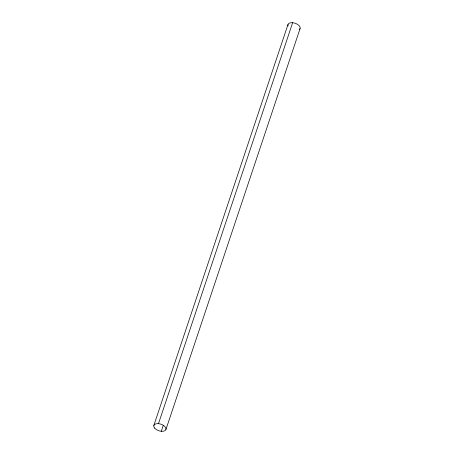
<?xml version="1.0" encoding="UTF-8"?>
<svg xmlns="http://www.w3.org/2000/svg" width="454" height="454" viewBox="0 0 454 454"><rect width="100%" height="100%" fill="white"/><g stroke="black" fill="none" stroke-linecap="round" stroke-linejoin="round"><path stroke-width="0.68" d="M153.815 425.517L287.967 24.578M158.486 423.639L292.643 22.7M161.289 431.3L163.264 425.404M165.965 429.422L300.117 28.483M288.052 25.986A6.379 3.473 18.5 0 1 295.009 23.188A6.379 3.473 18.5 0 1 299.299 29.601M154.496 427.974A6.379 3.473 18.5 0 0 165.148 430.54A6.379 3.473 18.5 0 0 160.024 423.894A6.379 3.473 18.5 0 0 154.496 427.974"/></g></svg>
